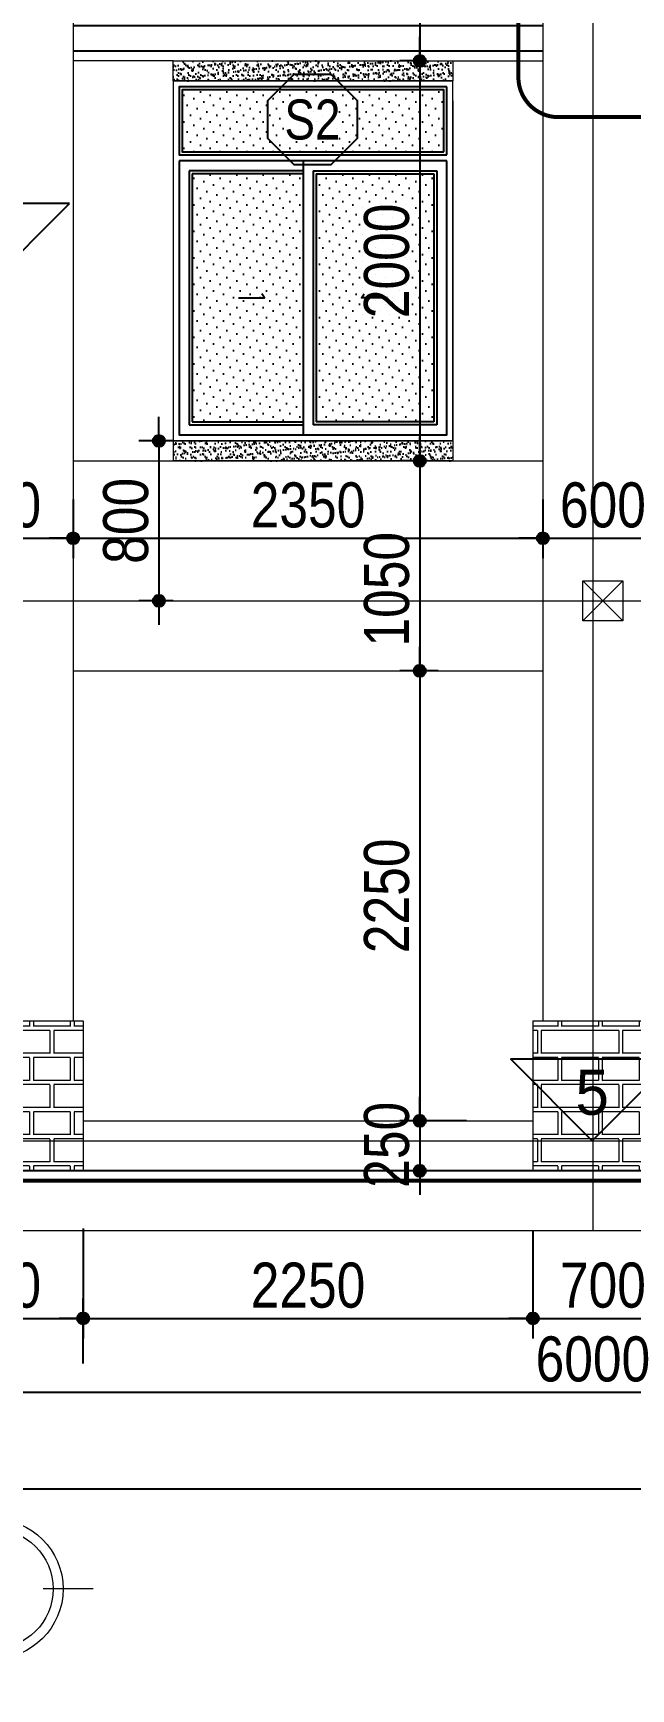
# Model space of a CAD drawing. Extents: x -79995 to 347433, y -157641 to 104789.
# Drawn here: x -12902 to -9912, y -31585 to -23305 of the extents above; entities that cross this region are included whole.
import ezdxf
from ezdxf.enums import TextEntityAlignment as Align

# ---------------------------------------------------------------- set-up
doc = ezdxf.new("R2010")
doc.units = 0
doc.linetypes.add('ACAD_ISO10W100', pattern=[18, 12, -3, 0, -3])
doc.linetypes.add('DASHED2', pattern=[0.375, 0.25, -0.125])
doc.layers.get('DEFPOINTS').update_dxf_attribs({"linetype": 'CONTINUOUS'})
for name, color, linetype in [('daucat', 220, 'CONTINUOUS'), ('DIM', 1, 'CONTINUOUS'), ('DOOR', 20, 'CONTINUOUS'), ('HACTH', 8, 'CONTINUOUS'), ('HATCH', 8, 'CONTINUOUS'), ('KINH 1', 142, 'CONTINUOUS'), ('TAGS', 60, 'CONTINUOUS'), ('TUONG', 131, 'CONTINUOUS')]:
    doc.layers.add(name, color=color, linetype=linetype)
for name, color, linetype, lineweight in [('HACHT', 8, 'CONTINUOUS', 5), ('NET-THAY', 2, 'CONTINUOUS', 13), ('TEN TRUC', 3, 'CONTINUOUS', 18), ('TRUC', 24, 'CONTINUOUS', 0)]:
    doc.layers.add(name, color=color, linetype=linetype, lineweight=lineweight)
doc.styles.add('AVO', font='')
doc.styles.add('HEL-CONDENSE', font='')
doc.styles.add('VNI-HELVE-CONDENSEN', font='')
doc.styles.get('AVO').set_extended_font_data('VNI-Avo')
doc.styles.get('HEL-CONDENSE').set_extended_font_data('VNI-Helve-Condense')
doc.styles.get('VNI-HELVE-CONDENSEN').set_extended_font_data('VNI-Helve-Condense')
doc.dimstyles.new('D100', dxfattribs={"dimtxt": 225, "dimasz": 1.2, "dimexe": 100, "dimexo": 0, "dimgap": 50, "dimtad": 1, "dimdec": 0, "dimzin": 13, "dimdsep": 46, "dimtxsty": 'HEL-CONDENSE', "dimblk": 'D50', "dimcen": 0, "dimclrd": 1, "dimclre": 1, "dimclrt": 7, "dimadec": 0, "dimazin": 0, "dimtfac": 1, "dimtdec": 0, "dimtmove": 0, "dimatfit": 3, "dimldrblk": 'D50', "dimfxl": 1, "dimtolj": 1, "dimtzin": 13, "dimarcsym": 0})
pattern_1 = [(37.5, (-1312078.223, -316844.446), (-1.2000235, 36.7059928), [0, -28.956, 0, -32.385, 0, -30.95625]), (7.5, (-1312078.223, -316844.446), (33.7142462, 53.7618825), [0, -15.621, 0, -26.0985, 0, -10.00125]), (327.5, (-1312101.654, -316844.446), (59.3244278, 0.10778885), [0, -9.525, 0, -34.29, 0, -44.7675]), (317.5, (-1312101.654, -316844.446), (57.266734, 16.7196992), [0, -4.7625, 0, -22.479, 0, -25.7175])]
pattern_2 = [(180, (-1312078.22, -317144.45), (-3e-14, -270.968), [387.35, -19.05]), (180, (-1312078.22, -317258.75), (-3e-14, -270.968), [387.35, -19.05]), (180, (-1312179.82, -317279.93), (-3e-14, -270.968), [184.15, -19.05]), (180, (-1312179.82, -317394.23), (-3e-14, -270.968), [184.15, -19.05]), (270, (-1312078.22, -317144.45), (406.4, -7e-14), [114.3, -156.6672]), (270, (-1312059.17, -317144.45), (406.4, -7e-14), [114.3, -156.6672]), (270, (-1312179.82, -317279.93), (203.2, -4e-14), [114.3, -156.6672]), (270, (-1312160.77, -317279.93), (203.2, -4e-14), [114.3, -156.6672])]

# ---------------------------------------------------------------- blocks, each defined once
blk = doc.blocks.new('D50')
at = {"layer": 'DIM'}
blk.add_hatch(color=256, dxfattribs=at).paths.add_polyline_path([(25, 0, 1), (-25, 0, 1)])
blk.add_line((25, 0), (100, 0), dxfattribs=at)
blk.add_circle((0, 0), 25, dxfattribs=at)
blk = doc.blocks.new('*D611')
at = {"layer": 'DEFPOINTS', "color": 0, "transparency": 16777216}
for p in [(-13101.5, -29428), (-7101.5, -29428), (-7101.5, -30101.4)]:
    blk.add_point(p, dxfattribs=at)
at = {"layer": 'DIM', "color": 1, "lineweight": -2, "transparency": 16777216}
for p, q in [((-13101.5, -29428), (-13101.5, -30201.4)), ((-7101.5, -29428), (-7101.5, -30201.4)), ((-13100.3, -30101.4), (-7102.7, -30101.4))]:
    blk.add_line(p, q, dxfattribs=at)
at = {"layer": 'DIM', "color": 1, "lineweight": -2, "transparency": 16777216, "xscale": 1.199999999999999, "yscale": 1.199999999999999, "zscale": 1.199999999999999, "rotation": 180}
blk.add_blockref('D50', (-13101.5, -30101.4), dxfattribs=at)
at = {"layer": 'DIM', "color": 1, "lineweight": -2, "transparency": 16777216, "xscale": 1.199999999999999, "yscale": 1.199999999999999, "zscale": 1.199999999999999}
blk.add_blockref('D50', (-7101.5, -30101.4), dxfattribs=at)
at = {"layer": 'DIM', "color": 7, "transparency": 16777216, "insert": (-10101.5, -29936.5), "char_height": 225, "attachment_point": 5, "style": 'HEL-CONDENSE'}
blk.add_mtext('\\A1;6000', dxfattribs=at)
blk = doc.blocks.new('*D618')
at = {"layer": 'DEFPOINTS', "color": 0, "transparency": 16777216}
for p in [(-13101.5, -29428), (19898.5, -29428), (19898.5, -30584.8)]:
    blk.add_point(p, dxfattribs=at)
at = {"layer": 'DIM', "color": 1, "lineweight": -2, "transparency": 16777216}
for p, q in [((-13101.5, -29428), (-13101.5, -30684.8)), ((19898.5, -29428), (19898.5, -30684.8)), ((-13100.3, -30584.8), (19897.3, -30584.8))]:
    blk.add_line(p, q, dxfattribs=at)
at = {"layer": 'DIM', "color": 1, "lineweight": -2, "transparency": 16777216, "xscale": 1.199999999999999, "yscale": 1.199999999999999, "zscale": 1.199999999999999, "rotation": 180}
blk.add_blockref('D50', (-13101.5, -30584.8), dxfattribs=at)
at = {"layer": 'DIM', "color": 1, "lineweight": -2, "transparency": 16777216, "xscale": 1.199999999999999, "yscale": 1.199999999999999, "zscale": 1.199999999999999}
blk.add_blockref('D50', (19898.5, -30584.8), dxfattribs=at)
at = {"layer": 'DIM', "color": 7, "transparency": 16777216, "insert": (3398.5, -30419.9), "char_height": 225, "attachment_point": 5, "style": 'HEL-CONDENSE'}
blk.add_mtext('\\A1;33000', dxfattribs=at)
blk = doc.blocks.new('A$C206177D3')
at = {"layer": 'TEN TRUC', "ltscale": 1000}
for p, q in [((-36.6, 240.1), (-36.6, 490.1)), ((-286.6, -9.9), (-536.6, -9.9)), ((463.4, -9.9), (213.4, -9.9)), ((-36.6, -509.9), (-36.6, -259.9))]:
    blk.add_line(p, q, dxfattribs=at)
blk.add_circle((-36.6, -9.9), 350, dxfattribs=at)
at = {"layer": 'TEN TRUC', "color": 254, "ltscale": 1000}
blk.add_circle((-36.6, -9.9), 300, dxfattribs=at)
blk = doc.blocks.new('KH-CUADI')
at = {"layer": 'TAGS'}
blk.add_lwpolyline([(-124, 300), (-300, 124), (-300, -124), (-124, -300), (124, -300), (300, -124), (300, 124), (124, 300)], close=True, dxfattribs=at)
at = {"layer": 'TAGS', "style": 'VNI-HELVE-CONDENSEN'}
blk.add_attdef('D', text='', height=300, dxfattribs=at).set_placement((0, 0), align=Align.MIDDLE)
blk = doc.blocks.new('A$C5F62150E')
at = {"layer": 'KINH 1'}
h = blk.add_hatch(dxfattribs=at)
h.set_pattern_fill('DOTS', color=256, scale=750, angle=45, style=0)
h.set_pattern_definition([(45, (0, 0), (-16.5728, 49.71845), [0, -46.875])])
h.paths.add_polyline_path([(2528.9, 1072.2), (1218.9, 1072.2), (1218.9, 762.2), (2528.9, 762.2)])
h.paths.add_polyline_path([(1823.9, 652.2), (1268.9, 652.2), (1268.9, -587.8), (1823.9, -587.8)])
h.paths.add_polyline_path([(2478.9, 652.2), (1888.9, 652.2), (1888.9, -587.8), (2478.9, -587.8)])
at = {"layer": 'DOOR'}
for p, q in [((2543.9, 747.2), (2543.9, 1087.2)), ((2543.9, 717.2), (1203.9, 717.2)), ((1823.9, 667.2), (1253.9, 667.2)), ((1253.9, 667.2), (1253.9, -602.8)), ((1823.9, 717.2), (1823.9, -652.8)), ((1873.9, 667.2), (1873.9, -602.8)), ((1873.9, 667.2), (2493.9, 667.2)), ((2493.9, 667.2), (2493.9, -602.8)), ((1253.9, -602.8), (1823.9, -602.8)), ((2493.9, -602.8), (1873.9, -602.8))]:
    blk.add_line(p, q, dxfattribs=at)
at = {"layer": 'DOOR', "color": 8}
for p, q in [((1823.9, 652.2), (1268.9, 652.2)), ((1268.9, 652.2), (1268.9, -587.8)), ((1888.9, 652.2), (1888.9, -587.8)), ((1888.9, 652.2), (2478.9, 652.2)), ((2478.9, 652.2), (2478.9, -587.8)), ((1268.9, -587.8), (1823.9, -587.8)), ((2478.9, -587.8), (1888.9, -587.8))]:
    blk.add_line(p, q, dxfattribs=at)
at = {"layer": 'DOOR'}
for points in [[(2543.9, 1087.2), (1203.9, 1087.2), (1203.9, 747.2), (2543.9, 747.2)], [(1203.9, 717.2), (1203.9, -652.8), (2543.9, -652.8), (2543.9, 717.2)], [(1501.6, 32.3), (1632, 32.3), (1618.7, 53)], [(2246.2, 32.3), (2115.8, 32.3), (2129.1, 53)]]:
    blk.add_lwpolyline(points, dxfattribs=at)
at = {"layer": 'DOOR', "color": 8}
blk.add_lwpolyline([(2528.9, 762.2), (2528.9, 1072.2), (1218.9, 1072.2), (1218.9, 762.2), (2528.9, 762.2)], close=True, dxfattribs=at)
at = {"layer": 'NET-THAY'}
for p, q in [((1173.9, 1117.2), (2573.9, 1117.2)), ((2573.9, -682.8), (2573.9, 1117.2)), ((1173.9, -682.8), (2573.9, -682.8))]:
    blk.add_line(p, q, dxfattribs=at)
blk.add_lwpolyline([(1173.9, 1117.2), (1173.9, -682.8)], dxfattribs=at)
at = {"layer": 'TAGS', "linetype": 'Continuous'}
ref = blk.add_blockref('KH-CUADI', (1871, 924.3), dxfattribs=dict(at, xscale=0.75, yscale=0.75, zscale=0.75, rotation=180))
ref.add_attrib('D', 'S2', dxfattribs={"color": 7, "height": 200, "style": 'VNI-HELVE-CONDENSEN'}).set_placement((1871, 924.3), align=Align.MIDDLE)
blk = doc.blocks.new('*D628')
at = {"layer": 'DEFPOINTS', "color": 0, "linetype": 'Continuous', "transparency": 16777216}
for p in [(-13451.5, -25637.4), (-12701.5, -25637.4), (-12701.5, -25830.9)]:
    blk.add_point(p, dxfattribs=at)
at = {"layer": 'DIM', "color": 1, "linetype": 'Continuous', "lineweight": -2, "transparency": 16777216}
for p, q in [((-13451.5, -25637.4), (-13451.5, -25930.9)), ((-12701.5, -25637.4), (-12701.5, -25930.9)), ((-13450.3, -25830.9), (-12702.7, -25830.9))]:
    blk.add_line(p, q, dxfattribs=at)
at = {"layer": 'DIM', "color": 1, "linetype": 'Continuous', "lineweight": -2, "transparency": 16777216, "xscale": 1.199999999999999, "yscale": 1.199999999999999, "zscale": 1.199999999999999, "rotation": 180}
blk.add_blockref('D50', (-13451.5, -25830.9), dxfattribs=at)
at = {"layer": 'DIM', "color": 1, "linetype": 'Continuous', "lineweight": -2, "transparency": 16777216, "xscale": 1.199999999999999, "yscale": 1.199999999999999, "zscale": 1.199999999999999}
blk.add_blockref('D50', (-12701.5, -25830.9), dxfattribs=at)
at = {"layer": 'DIM', "color": 7, "linetype": 'Continuous', "transparency": 16777216, "insert": (-13076.5, -25666), "char_height": 225, "attachment_point": 5, "style": 'HEL-CONDENSE'}
blk.add_mtext('\\A1;750', dxfattribs=at)
blk = doc.blocks.new('*D629')
at = {"layer": 'DEFPOINTS', "color": 0, "linetype": 'Continuous', "transparency": 16777216}
for p in [(-12701.5, -25637.4), (-10351.5, -25637.4), (-10351.5, -25830.9)]:
    blk.add_point(p, dxfattribs=at)
at = {"layer": 'DIM', "color": 1, "linetype": 'Continuous', "lineweight": -2, "transparency": 16777216}
for p, q in [((-12701.5, -25637.4), (-12701.5, -25930.9)), ((-10351.5, -25637.4), (-10351.5, -25930.9)), ((-12700.3, -25830.9), (-10352.7, -25830.9))]:
    blk.add_line(p, q, dxfattribs=at)
at = {"layer": 'DIM', "color": 1, "linetype": 'Continuous', "lineweight": -2, "transparency": 16777216, "xscale": 1.199999999999999, "yscale": 1.199999999999999, "zscale": 1.199999999999999, "rotation": 180}
blk.add_blockref('D50', (-12701.5, -25830.9), dxfattribs=at)
at = {"layer": 'DIM', "color": 1, "linetype": 'Continuous', "lineweight": -2, "transparency": 16777216, "xscale": 1.199999999999999, "yscale": 1.199999999999999, "zscale": 1.199999999999999}
blk.add_blockref('D50', (-10351.5, -25830.9), dxfattribs=at)
at = {"layer": 'DIM', "color": 7, "linetype": 'Continuous', "transparency": 16777216, "insert": (-11526.5, -25666), "char_height": 225, "attachment_point": 5, "style": 'HEL-CONDENSE'}
blk.add_mtext('\\A1;2350', dxfattribs=at)
blk = doc.blocks.new('*D630')
at = {"layer": 'DEFPOINTS', "color": 0, "linetype": 'Continuous', "transparency": 16777216}
for p in [(-9751.5, -25572.9), (-10351.5, -25637.4), (-9751.5, -25830.9)]:
    blk.add_point(p, dxfattribs=at)
at = {"layer": 'DIM', "color": 1, "linetype": 'Continuous', "lineweight": -2, "transparency": 16777216}
for p, q in [((-9751.5, -25572.9), (-9751.5, -25930.9)), ((-10351.5, -25637.4), (-10351.5, -25930.9)), ((-10350.3, -25830.9), (-9752.7, -25830.9))]:
    blk.add_line(p, q, dxfattribs=at)
at = {"layer": 'DIM', "color": 1, "linetype": 'Continuous', "lineweight": -2, "transparency": 16777216, "xscale": 1.199999999999999, "yscale": 1.199999999999999, "zscale": 1.199999999999999, "rotation": 180}
blk.add_blockref('D50', (-10351.5, -25830.9), dxfattribs=at)
at = {"layer": 'DIM', "color": 1, "linetype": 'Continuous', "lineweight": -2, "transparency": 16777216, "xscale": 1.199999999999999, "yscale": 1.199999999999999, "zscale": 1.199999999999999}
blk.add_blockref('D50', (-9751.5, -25830.9), dxfattribs=at)
at = {"layer": 'DIM', "color": 7, "linetype": 'Continuous', "transparency": 16777216, "insert": (-10051.5, -25666), "char_height": 225, "attachment_point": 5, "style": 'HEL-CONDENSE'}
blk.add_mtext('\\A1;600', dxfattribs=at)
blk = doc.blocks.new('*D694')
at = {"layer": 'DEFPOINTS', "color": 0, "linetype": 'Continuous', "transparency": 16777216}
for p in [(-13501.5, -29413.9), (-12651.5, -29732.2), (-12651.5, -29958.1)]:
    blk.add_point(p, dxfattribs=at)
at = {"layer": 'DIM', "color": 1, "linetype": 'Continuous', "lineweight": -2, "transparency": 16777216}
for p, q in [((-13501.5, -29413.9), (-13501.5, -29832.2)), ((-12651.5, -29958.1), (-12651.5, -29632.2)), ((-13500.3, -29732.2), (-12652.7, -29732.2))]:
    blk.add_line(p, q, dxfattribs=at)
at = {"layer": 'DIM', "color": 1, "linetype": 'Continuous', "lineweight": -2, "transparency": 16777216, "xscale": 1.199999999999999, "yscale": 1.199999999999999, "zscale": 1.199999999999999, "rotation": 180}
blk.add_blockref('D50', (-13501.5, -29732.2), dxfattribs=at)
at = {"layer": 'DIM', "color": 1, "linetype": 'Continuous', "lineweight": -2, "transparency": 16777216, "xscale": 1.199999999999999, "yscale": 1.199999999999999, "zscale": 1.199999999999999}
blk.add_blockref('D50', (-12651.5, -29732.2), dxfattribs=at)
at = {"layer": 'DIM', "color": 7, "linetype": 'Continuous', "transparency": 16777216, "insert": (-13076.5, -29567.3), "char_height": 225, "attachment_point": 5, "style": 'HEL-CONDENSE'}
blk.add_mtext('\\A1;850', dxfattribs=at)
blk = doc.blocks.new('*D695')
at = {"layer": 'DEFPOINTS', "color": 0, "linetype": 'Continuous', "transparency": 16777216}
for p in [(-12651.5, -29282.4), (-10401.5, -29294.2), (-10401.5, -29732.2)]:
    blk.add_point(p, dxfattribs=at)
at = {"layer": 'DIM', "color": 1, "linetype": 'Continuous', "lineweight": -2, "transparency": 16777216}
for p, q in [((-12651.5, -29282.4), (-12651.5, -29832.2)), ((-10401.5, -29294.2), (-10401.5, -29832.2)), ((-12650.3, -29732.2), (-10402.7, -29732.2))]:
    blk.add_line(p, q, dxfattribs=at)
at = {"layer": 'DIM', "color": 1, "linetype": 'Continuous', "lineweight": -2, "transparency": 16777216, "xscale": 1.199999999999999, "yscale": 1.199999999999999, "zscale": 1.199999999999999, "rotation": 180}
blk.add_blockref('D50', (-12651.5, -29732.2), dxfattribs=at)
at = {"layer": 'DIM', "color": 1, "linetype": 'Continuous', "lineweight": -2, "transparency": 16777216, "xscale": 1.199999999999999, "yscale": 1.199999999999999, "zscale": 1.199999999999999}
blk.add_blockref('D50', (-10401.5, -29732.2), dxfattribs=at)
at = {"layer": 'DIM', "color": 7, "linetype": 'Continuous', "transparency": 16777216, "insert": (-11526.5, -29567.3), "char_height": 225, "attachment_point": 5, "style": 'HEL-CONDENSE'}
blk.add_mtext('\\A1;2250', dxfattribs=at)
blk = doc.blocks.new('*D696')
at = {"layer": 'DEFPOINTS', "color": 0, "linetype": 'Continuous', "transparency": 16777216}
for p in [(-10401.5, -29294.2), (-9701.5, -29294.2), (-9701.5, -29732.2)]:
    blk.add_point(p, dxfattribs=at)
at = {"layer": 'DIM', "color": 1, "linetype": 'Continuous', "lineweight": -2, "transparency": 16777216}
for p, q in [((-10401.5, -29294.2), (-10401.5, -29832.2)), ((-9701.5, -29294.2), (-9701.5, -29832.2)), ((-10400.3, -29732.2), (-9702.7, -29732.2))]:
    blk.add_line(p, q, dxfattribs=at)
at = {"layer": 'DIM', "color": 1, "linetype": 'Continuous', "lineweight": -2, "transparency": 16777216, "xscale": 1.199999999999999, "yscale": 1.199999999999999, "zscale": 1.199999999999999, "rotation": 180}
blk.add_blockref('D50', (-10401.5, -29732.2), dxfattribs=at)
at = {"layer": 'DIM', "color": 1, "linetype": 'Continuous', "lineweight": -2, "transparency": 16777216, "xscale": 1.199999999999999, "yscale": 1.199999999999999, "zscale": 1.199999999999999}
blk.add_blockref('D50', (-9701.5, -29732.2), dxfattribs=at)
at = {"layer": 'DIM', "color": 7, "linetype": 'Continuous', "transparency": 16777216, "insert": (-10051.5, -29567.3), "char_height": 225, "attachment_point": 5, "style": 'HEL-CONDENSE'}
blk.add_mtext('\\A1;700', dxfattribs=at)
blk = doc.blocks.new('*D721')
at = {"layer": 'DEFPOINTS', "color": 0, "linetype": 'Continuous', "transparency": 16777216}
for p in [(-10967.6, -21844.2), (-10967.6, -23444.2), (-10967.6, -23444.2)]:
    blk.add_point(p, dxfattribs=at)
at = {"layer": 'DIM', "color": 1, "linetype": 'Continuous', "lineweight": -2, "transparency": 16777216}
for p, q in [((-10967.6, -21844.2), (-11067.6, -21844.2)), ((-10967.6, -21845.4), (-10967.6, -23443)), ((-10967.6, -23444.2), (-11067.6, -23444.2))]:
    blk.add_line(p, q, dxfattribs=at)
at = {"layer": 'DIM', "color": 1, "linetype": 'Continuous', "lineweight": -2, "transparency": 16777216, "xscale": 1.199999999999999, "yscale": 1.199999999999999, "zscale": 1.199999999999999}
for p, rotation in [((-10967.6, -21844.2), 90), ((-10967.6, -23444.2), 270)]:
    blk.add_blockref('D50', p, dxfattribs=dict(at, rotation=rotation))
at = {"layer": 'DIM', "color": 7, "linetype": 'Continuous', "transparency": 16777216, "insert": (-11132.5, -22644.2), "char_height": 225, "attachment_point": 5, "rotation": 90, "style": 'HEL-CONDENSE'}
blk.add_mtext('\\A1;1600', dxfattribs=at)
blk = doc.blocks.new('*D722')
at = {"layer": 'DEFPOINTS', "color": 0, "linetype": 'Continuous', "transparency": 16777216}
for p in [(-10967.6, -23444.2), (-10967.6, -25444.2), (-10967.6, -25444.2)]:
    blk.add_point(p, dxfattribs=at)
at = {"layer": 'DIM', "color": 1, "linetype": 'Continuous', "lineweight": -2, "transparency": 16777216}
for p, q in [((-10967.6, -23444.2), (-11067.6, -23444.2)), ((-10967.6, -23445.4), (-10967.6, -25443)), ((-10967.6, -25444.2), (-11067.6, -25444.2))]:
    blk.add_line(p, q, dxfattribs=at)
at = {"layer": 'DIM', "color": 1, "linetype": 'Continuous', "lineweight": -2, "transparency": 16777216, "xscale": 1.199999999999999, "yscale": 1.199999999999999, "zscale": 1.199999999999999}
for p, rotation in [((-10967.6, -23444.2), 90), ((-10967.6, -25444.2), 270)]:
    blk.add_blockref('D50', p, dxfattribs=dict(at, rotation=rotation))
at = {"layer": 'DIM', "color": 7, "linetype": 'Continuous', "transparency": 16777216, "insert": (-11132.5, -24444.2), "char_height": 225, "attachment_point": 5, "rotation": 90, "style": 'HEL-CONDENSE'}
blk.add_mtext('\\A1;2000', dxfattribs=at)
blk = doc.blocks.new('*D723')
at = {"layer": 'DEFPOINTS', "color": 0, "linetype": 'Continuous', "transparency": 16777216}
for p in [(-10967.6, -25444.2), (-10967.6, -26494.2), (-10967.6, -26494.2)]:
    blk.add_point(p, dxfattribs=at)
at = {"layer": 'DIM', "color": 1, "linetype": 'Continuous', "lineweight": -2, "transparency": 16777216}
for p, q in [((-10967.6, -25444.2), (-11067.6, -25444.2)), ((-10967.6, -25445.4), (-10967.6, -26493)), ((-10967.6, -26494.2), (-11067.6, -26494.2))]:
    blk.add_line(p, q, dxfattribs=at)
at = {"layer": 'DIM', "color": 1, "linetype": 'Continuous', "lineweight": -2, "transparency": 16777216, "xscale": 1.199999999999999, "yscale": 1.199999999999999, "zscale": 1.199999999999999}
for p, rotation in [((-10967.6, -25444.2), 90), ((-10967.6, -26494.2), 270)]:
    blk.add_blockref('D50', p, dxfattribs=dict(at, rotation=rotation))
at = {"layer": 'DIM', "color": 7, "linetype": 'Continuous', "transparency": 16777216, "insert": (-11132.5, -26086.2), "char_height": 225, "attachment_point": 5, "rotation": 90, "style": 'HEL-CONDENSE'}
blk.add_mtext('\\A1;1050', dxfattribs=at)
blk = doc.blocks.new('*D724')
at = {"layer": 'DEFPOINTS', "color": 0, "linetype": 'Continuous', "transparency": 16777216}
for p in [(-10875.1, -26494.2), (-10967.6, -28744.2), (-10734.3, -28744.2)]:
    blk.add_point(p, dxfattribs=at)
at = {"layer": 'DIM', "color": 1, "linetype": 'Continuous', "lineweight": -2, "transparency": 16777216}
for p, q in [((-10875.1, -26494.2), (-11067.6, -26494.2)), ((-10967.6, -26495.4), (-10967.6, -28743)), ((-10734.3, -28744.2), (-11067.6, -28744.2))]:
    blk.add_line(p, q, dxfattribs=at)
at = {"layer": 'DIM', "color": 1, "linetype": 'Continuous', "lineweight": -2, "transparency": 16777216, "xscale": 1.199999999999999, "yscale": 1.199999999999999, "zscale": 1.199999999999999}
for p, rotation in [((-10967.6, -26494.2), 90), ((-10967.6, -28744.2), 270)]:
    blk.add_blockref('D50', p, dxfattribs=dict(at, rotation=rotation))
at = {"layer": 'DIM', "color": 7, "linetype": 'Continuous', "transparency": 16777216, "insert": (-11132.5, -27619.2), "char_height": 225, "attachment_point": 5, "rotation": 90, "style": 'HEL-CONDENSE'}
blk.add_mtext('\\A1;2250', dxfattribs=at)
blk = doc.blocks.new('*D725')
at = {"layer": 'DEFPOINTS', "color": 0, "linetype": 'Continuous', "transparency": 16777216}
for p in [(-10734.3, -28744.2), (-10967.6, -28994.2), (-10661.9, -28994.2)]:
    blk.add_point(p, dxfattribs=at)
at = {"layer": 'DIM', "color": 1, "linetype": 'Continuous', "lineweight": -2, "transparency": 16777216}
for p, q in [((-10734.3, -28744.2), (-11067.6, -28744.2)), ((-10967.6, -28745.4), (-10967.6, -28993)), ((-10661.9, -28994.2), (-11067.6, -28994.2))]:
    blk.add_line(p, q, dxfattribs=at)
at = {"layer": 'DIM', "color": 1, "linetype": 'Continuous', "lineweight": -2, "transparency": 16777216, "xscale": 1.199999999999999, "yscale": 1.199999999999999, "zscale": 1.199999999999999}
for p, rotation in [((-10967.6, -28744.2), 90), ((-10967.6, -28994.2), 270)]:
    blk.add_blockref('D50', p, dxfattribs=dict(at, rotation=rotation))
at = {"layer": 'DIM', "color": 7, "linetype": 'Continuous', "transparency": 16777216, "insert": (-11132.5, -28864.2), "char_height": 225, "attachment_point": 5, "rotation": 90, "style": 'HEL-CONDENSE'}
blk.add_mtext('\\A1;250', dxfattribs=at)
blk = doc.blocks.new('TUONG-NAM')
at = {"layer": 'TAGS'}
blk.add_lwpolyline([(-452.5, -452.5), (452.5, -452.5), (0, 0)], close=True, dxfattribs=at)
at = {"layer": 'TAGS', "linetype": 'Continuous', "style": 'AVO'}
blk.add_attdef('KH-TUONG', text='', height=250, dxfattribs=at).set_placement((0.5, -269.3), align=Align.MIDDLE_CENTER)
blk = doc.blocks.new('*D756')
at = {"layer": 'DEFPOINTS', "color": 0, "linetype": 'Continuous', "transparency": 16777216}
for p in [(-12201.5, -25344.2), (-12272.3, -26144.2), (-12201.5, -26144.2)]:
    blk.add_point(p, dxfattribs=at)
at = {"layer": 'DIM', "color": 1, "linetype": 'Continuous', "lineweight": -2, "transparency": 16777216}
for p, q in [((-12201.5, -25344.2), (-12372.3, -25344.2)), ((-12272.3, -25345.4), (-12272.3, -26143)), ((-12201.5, -26144.2), (-12372.3, -26144.2))]:
    blk.add_line(p, q, dxfattribs=at)
at = {"layer": 'DIM', "color": 1, "linetype": 'Continuous', "lineweight": -2, "transparency": 16777216, "xscale": 1.199999999999999, "yscale": 1.199999999999999, "zscale": 1.199999999999999}
for p, rotation in [((-12272.3, -25344.2), 90), ((-12272.3, -26144.2), 270)]:
    blk.add_blockref('D50', p, dxfattribs=dict(at, rotation=rotation))
at = {"layer": 'DIM', "color": 7, "linetype": 'Continuous', "transparency": 16777216, "insert": (-12437.2, -25744.2), "char_height": 225, "attachment_point": 5, "rotation": 90, "style": 'HEL-CONDENSE'}
blk.add_mtext('\\A1;800', dxfattribs=at)

msp = doc.modelspace()

# ---------------------------------------------------------------- hatches: boundary and pattern name
at = {"layer": 'HACHT'}
h = msp.add_hatch(dxfattribs=at)
h.set_pattern_fill('AR-BRELM', color=256, scale=2, angle=180, style=0)
h.set_pattern_definition(pattern_2)
h.paths.add_polyline_path([(-13501.548, -28244.245), (-13501.548, -28994.245), (-12651.548, -28994.245), (-12651.548, -28244.245)])
h = msp.add_hatch(dxfattribs=at)
h.set_pattern_fill('AR-BRELM', color=256, scale=2, angle=180, style=0)
h.set_pattern_definition(pattern_2)
h.paths.add_polyline_path([(-9701.548, -28994.245), (-9701.548, -28244.245), (-10401.548, -28244.245), (-10401.548, -28994.245)])
at = {"layer": 'HACTH'}
h = msp.add_hatch(dxfattribs=at)
h.set_pattern_fill('ANSI32', color=256, scale=20, angle=135, style=0)
h.set_pattern_definition([(180, (-175482.64, -528282.38), (-1e-14, -190.5), []), (180, (-175546.14, -528218.88), (-1e-14, -190.5), [])])
h.paths.add_polyline_path([(-10351.548, -21844.245), (-12701.548, -21844.245), (-12701.548, -22544.245), (-11951.548, -22544.245), (-11951.548, -22419.245, 0.41421356), (-11901.548, -22369.245), (-11101.548, -22369.245, 0.41421356), (-11051.548, -22419.245), (-11051.548, -22544.245), (-10351.548, -22544.245)])
h.paths.add_polyline_path([(-7401.548, -21844.245), (-9751.548, -21844.245), (-9751.548, -22544.245), (-9051.548, -22544.245), (-9051.548, -22419.245, 0.41421356), (-9001.548, -22369.245), (-8201.548, -22369.245, 0.41421356), (-8151.548, -22419.245), (-8151.548, -22544.245), (-7401.548, -22544.245)])
h.paths.add_polyline_path([(-4401.548, -21844.245), (-6801.548, -21844.245), (-6801.548, -22544.245), (-6051.548, -22544.245), (-6051.548, -22419.245, 0.41421356), (-6001.548, -22369.245), (-5201.548, -22369.245, 0.41421356), (-5151.548, -22419.245), (-5151.548, -22544.245), (-4401.548, -22544.245)])
h.paths.add_polyline_path([(1097.129, -22359.642), (5770.555, -22359.642), (5770.555, -22813.762), (1097.129, -22813.762)], flags=9)
edge = h.paths.add_edge_path()
edge.add_line((-12701.548, -23444.245), (-10351.548, -23444.245))
edge.add_line((-10351.548, -23444.245), (-10351.548, -22544.245))
edge.add_line((-10351.548, -22544.245), (-11051.548, -22544.245))
edge.add_line((-11051.548, -22544.245), (-11051.548, -22669.245))
edge.add_arc((-11051.548, -22719.245), 50, 90, 180)
edge.add_line((-11101.548, -22719.245), (-11901.548, -22719.245))
edge.add_arc((-11951.548, -22719.245), 50, 0, 90)
edge.add_line((-11951.548, -22669.245), (-11951.548, -22544.245))
edge.add_line((-11951.548, -22544.245), (-12701.548, -22544.245))
edge.add_line((-12701.548, -22544.245), (-12701.548, -23444.245))
edge = h.paths.add_edge_path()
edge.add_line((-9751.548, -23444.245), (-7401.548, -23444.245))
edge.add_line((-7401.548, -23444.245), (-7401.548, -22544.245))
edge.add_line((-7401.548, -22544.245), (-8151.548, -22544.245))
edge.add_line((-8151.548, -22544.245), (-8151.548, -22669.245))
edge.add_arc((-8151.548, -22719.245), 50, 90, 180)
edge.add_line((-8201.548, -22719.245), (-9001.548, -22719.245))
edge.add_arc((-9051.548, -22719.245), 50, 0, 90)
edge.add_line((-9051.548, -22669.245), (-9051.548, -22544.245))
edge.add_line((-9051.548, -22544.245), (-9751.548, -22544.245))
edge.add_line((-9751.548, -22544.245), (-9751.548, -23444.245))
edge = h.paths.add_edge_path()
edge.add_line((-6801.548, -23444.245), (-4401.548, -23444.245))
edge.add_line((-4401.548, -23444.245), (-4401.548, -22544.245))
edge.add_line((-4401.548, -22544.245), (-5151.548, -22544.245))
edge.add_line((-5151.548, -22544.245), (-5151.548, -22669.245))
edge.add_arc((-5151.548, -22719.245), 50, 90, 180)
edge.add_line((-5201.548, -22719.245), (-6001.548, -22719.245))
edge.add_arc((-6051.548, -22719.245), 50, 0, 90)
edge.add_line((-6051.548, -22669.245), (-6051.548, -22544.245))
edge.add_line((-6051.548, -22544.245), (-6801.548, -22544.245))
edge.add_line((-6801.548, -22544.245), (-6801.548, -23444.245))
at = {"layer": 'HATCH'}
h = msp.add_hatch(dxfattribs=at)
h.set_pattern_fill('AR-SAND', color=256, scale=0.75, style=0)
h.set_pattern_definition(pattern_1)
h.paths.add_polyline_path([(-12201.553, -23444.245), (-10801.553, -23444.245), (-10801.553, -23544.245), (-12201.553, -23544.245)])
h = msp.add_hatch(dxfattribs=at)
h.set_pattern_fill('AR-SAND', color=256, scale=0.75, style=0)
h.set_pattern_definition(pattern_1)
h.paths.add_polyline_path([(-10801.548, -25344.245), (-12201.548, -25344.245), (-12201.548, -25444.245), (-10801.548, -25444.245)])

# ---------------------------------------------------------------- linework, layer by layer
at = {"layer": 'daucat', "linetype": 'DASHED2', "ltscale": 500, "const_width": 20}
msp.add_lwpolyline([(-10274.449, -21715.736), (-6850.27, -21715.736, -0.41421356), (-6650.27, -21915.736), (-6650.27, -23525.436, -0.41421356), (-6850.27, -23725.436), (-10274.449, -23725.436, -0.41421356), (-10474.449, -23525.436), (-10474.449, -21915.736, -0.41421356)], format="xyb", close=True, dxfattribs=at)
at = {"layer": 'NET-THAY'}
for p, q in [((-12201.553, -23444.245), (-12701.553, -23444.245)), ((-10801.553, -23444.245), (-10351.548, -23444.245)), ((-12651.548, -28744.245), (-10401.548, -28744.245))]:
    msp.add_line(p, q, dxfattribs=at)
for points in [[(-12701.548, -18944.245), (-12701.548, -26494.245)], [(-10351.548, -18944.245), (-10351.548, -28244.245)], [(-10801.553, -23544.245), (-12201.553, -23544.245)], [(-12201.548, -23644.245), (-12201.548, -25444.245)], [(-10801.548, -23644.245), (-10801.548, -25444.245)], [(-10801.548, -25344.245), (-12201.548, -25344.245)], [(-12701.548, -25444.245), (-10351.548, -25444.245)], [(-10801.548, -25444.245), (-12201.548, -25444.245)], [(-10151.548, -26044.245), (-9951.548, -26044.245), (-9951.548, -26244.245), (-10151.548, -26244.245), (-10151.548, -26044.245)], [(-9951.548, -26044.245), (-10151.548, -26244.245)], [(-10151.548, -26044.245), (-9951.548, -26244.245)], [(-12701.548, -26494.245), (-10351.548, -26494.245)], [(-12701.548, -26494.245), (-12701.548, -28244.245)], [(-13501.548, -28244.245), (-12651.548, -28244.245)], [(-12651.548, -28244.245), (-12651.548, -28994.245)], [(-10401.548, -28244.245), (-10401.548, -28994.245)], [(-10401.548, -28244.245), (-9701.548, -28244.245)], [(-14201.548, -28994.245), (1398.452, -28994.245)]]:
    msp.add_lwpolyline(points, dxfattribs=at)
msp.add_lwpolyline([(-12201.553, -23444.245), (-10801.553, -23444.245), (-10801.553, -23544.245), (-12201.553, -23544.245)], close=True, dxfattribs=at)
at = {"layer": 'TRUC', "linetype": 'ACAD_ISO10W100', "ltscale": 0.2}
msp.add_lwpolyline([(-14631.329, -14931.59), (21295.344, -14931.59), (21295.344, -29294.245), (-14631.329, -29294.245)], close=True, dxfattribs=at)
for points in [[(-10101.548, -14931.59), (-10101.548, -29294.245)], [(-14631.329, -26144.245), (19998.452, -26144.245)], [(-14631.329, -26144.245), (21295.344, -26144.245)], [(-14631.329, -28844.245), (21295.344, -28844.245)]]:
    msp.add_lwpolyline(points, dxfattribs=at)
at = {"layer": 'TUONG', "const_width": 20}
msp.add_lwpolyline([(21295.344, -29044.245), (-14631.329, -29044.245)], dxfattribs=at)
at = {"layer": 'TUONG'}
msp.add_lwpolyline([(21195.344, -28994.245), (-14631.329, -28994.245)], dxfattribs=at)

# ---------------------------------------------------------------- block references
at = {"layer": 'DOOR'}
msp.add_blockref('A$C5F62150E', (-13375.443, -24661.473), dxfattribs=at)
at = {"layer": 'TAGS', "linetype": 'Continuous'}
ref = msp.add_blockref('TUONG-NAM', (-13126.486, -24564.43), dxfattribs=dict(at, xscale=0.8999999999068677, yscale=0.9000000000232831, zscale=0.9, rotation=180))
ref.add_attrib('KH-TUONG', '3', dxfattribs={"color": 7, "linetype": 'Continuous', "height": 225, "style": 'AVO'}).set_placement((-13126.931, -24322.076), align=Align.MIDDLE_CENTER)
ref = msp.add_blockref('TUONG-NAM', (-10104.659, -28843.997), dxfattribs=dict(at, xscale=0.8999999999068677, yscale=0.9000000000232831, zscale=0.9, rotation=180))
ref.add_attrib('KH-TUONG', '5', dxfattribs={"color": 7, "linetype": 'Continuous', "height": 225, "style": 'AVO'}).set_placement((-10105.104, -28601.643), align=Align.MIDDLE_CENTER)
at = {"layer": 'TAGS', "ltscale": 1000}
ref = msp.add_blockref('A$C206177D3', (-13064.926, -31074.92), dxfattribs=at)
ref.add_attrib('A', '1', dxfattribs={"color": 7, "ltscale": 1000, "height": 350, "style": 'VNI-HELVE-CONDENSEN'}).set_placement((-13103.23, -31240.558), align=Align.CENTER)

# ---------------------------------------------------------------- dimensions: what is measured, and where the dimension line sits
at = {"layer": 'DIM', "linetype": 'Continuous'}
for base, p1, p2, picture, middle in [((-10967.604, -23444.245), (-10967.604, -21844.245), (-10967.604, -23444.245), '*D721', (-11132.504, -22644.245)), ((-10967.604, -25444.245), (-10967.604, -23444.245), (-10967.604, -25444.245), '*D722', (-11132.504, -24444.245)), ((-10967.604, -28744.245), (-10875.099, -26494.245), (-10734.347, -28744.245), '*D724', (-11132.504, -27619.245))]:
    dim = msp.add_linear_dim(base=base, p1=p1, p2=p2, angle=90, dimstyle='D100', override={"dimtmove": 1}, dxfattribs=at)
    dim.commit()
    dim.dimension.update_dxf_attribs({"geometry": picture, "text_midpoint": middle})
dim = msp.add_linear_dim(base=(-12272.3, -26144.245), p1=(-12201.548, -25344.245), p2=(-12201.548, -26144.245), angle=90, dimstyle='D100', dxfattribs=at)
dim.commit()
dim.dimension.update_dxf_attribs({"geometry": '*D756', "text_midpoint": (-12437.2, -25744.245)})
for base, p1, p2, picture, middle in [((-10967.604, -26494.245), (-10967.604, -25444.245), (-10967.604, -26494.245), '*D723', (-10967.604, -26086.212)), ((-10967.604, -28994.245), (-10734.347, -28744.245), (-10661.865, -28994.245), '*D725', (-10967.604, -28864.245))]:
    dim = msp.add_linear_dim(base=base, p1=p1, p2=p2, angle=90, dimstyle='D100', override={"dimtmove": 1}, dxfattribs=at)
    dim.commit()
    dim.dimension.update_dxf_attribs({"geometry": picture, "text_midpoint": middle, "dimtype": 160})
for base, p1, p2, picture, middle in [((-12701.548, -25830.909), (-13451.548, -25637.414), (-12701.548, -25637.414), '*D628', (-13076.548, -25666.009)), ((-10351.548, -25830.909), (-12701.548, -25637.414), (-10351.548, -25637.414), '*D629', (-11526.548, -25666.009)), ((-9751.548, -25830.909), (-10351.548, -25637.414), (-9751.548, -25572.916), '*D630', (-10051.548, -25666.009)), ((-12651.548, -29732.233), (-13501.548, -29413.876), (-12651.548, -29958.055), '*D694', (-13076.548, -29567.333))]:
    dim = msp.add_linear_dim(base=base, p1=p1, p2=p2, dimstyle='D100', dxfattribs=at)
    dim.commit()
    dim.dimension.update_dxf_attribs({"geometry": picture, "text_midpoint": middle})
for base, p1, p2, picture, middle in [((-10401.548, -29732.233), (-12651.548, -29282.394), (-10401.548, -29294.245), '*D695', (-11526.548, -29567.333)), ((-9701.548, -29732.233), (-10401.548, -29294.245), (-9701.548, -29294.245), '*D696', (-10051.548, -29567.333))]:
    dim = msp.add_linear_dim(base=base, p1=p1, p2=p2, dimstyle='D100', override={"dimtmove": 1}, dxfattribs=at)
    dim.commit()
    dim.dimension.update_dxf_attribs({"geometry": picture, "text_midpoint": middle})
at = {"layer": 'DIM'}
for p2, distance, picture, middle in [((-7101.548, -29427.965), -673.45, '*D611', (-10101.548, -29936.515)), ((19898.452, -29427.965), -1156.809, '*D618', (3398.452, -30419.873))]:
    dim = msp.add_aligned_dim(p1=(-13101.548, -29427.965), p2=p2, distance=distance, dimstyle='D100', dxfattribs=at)
    dim.commit()
    dim.dimension.update_dxf_attribs({"geometry": picture, "text_midpoint": middle})

doc.saveas('drawing.dxf')
